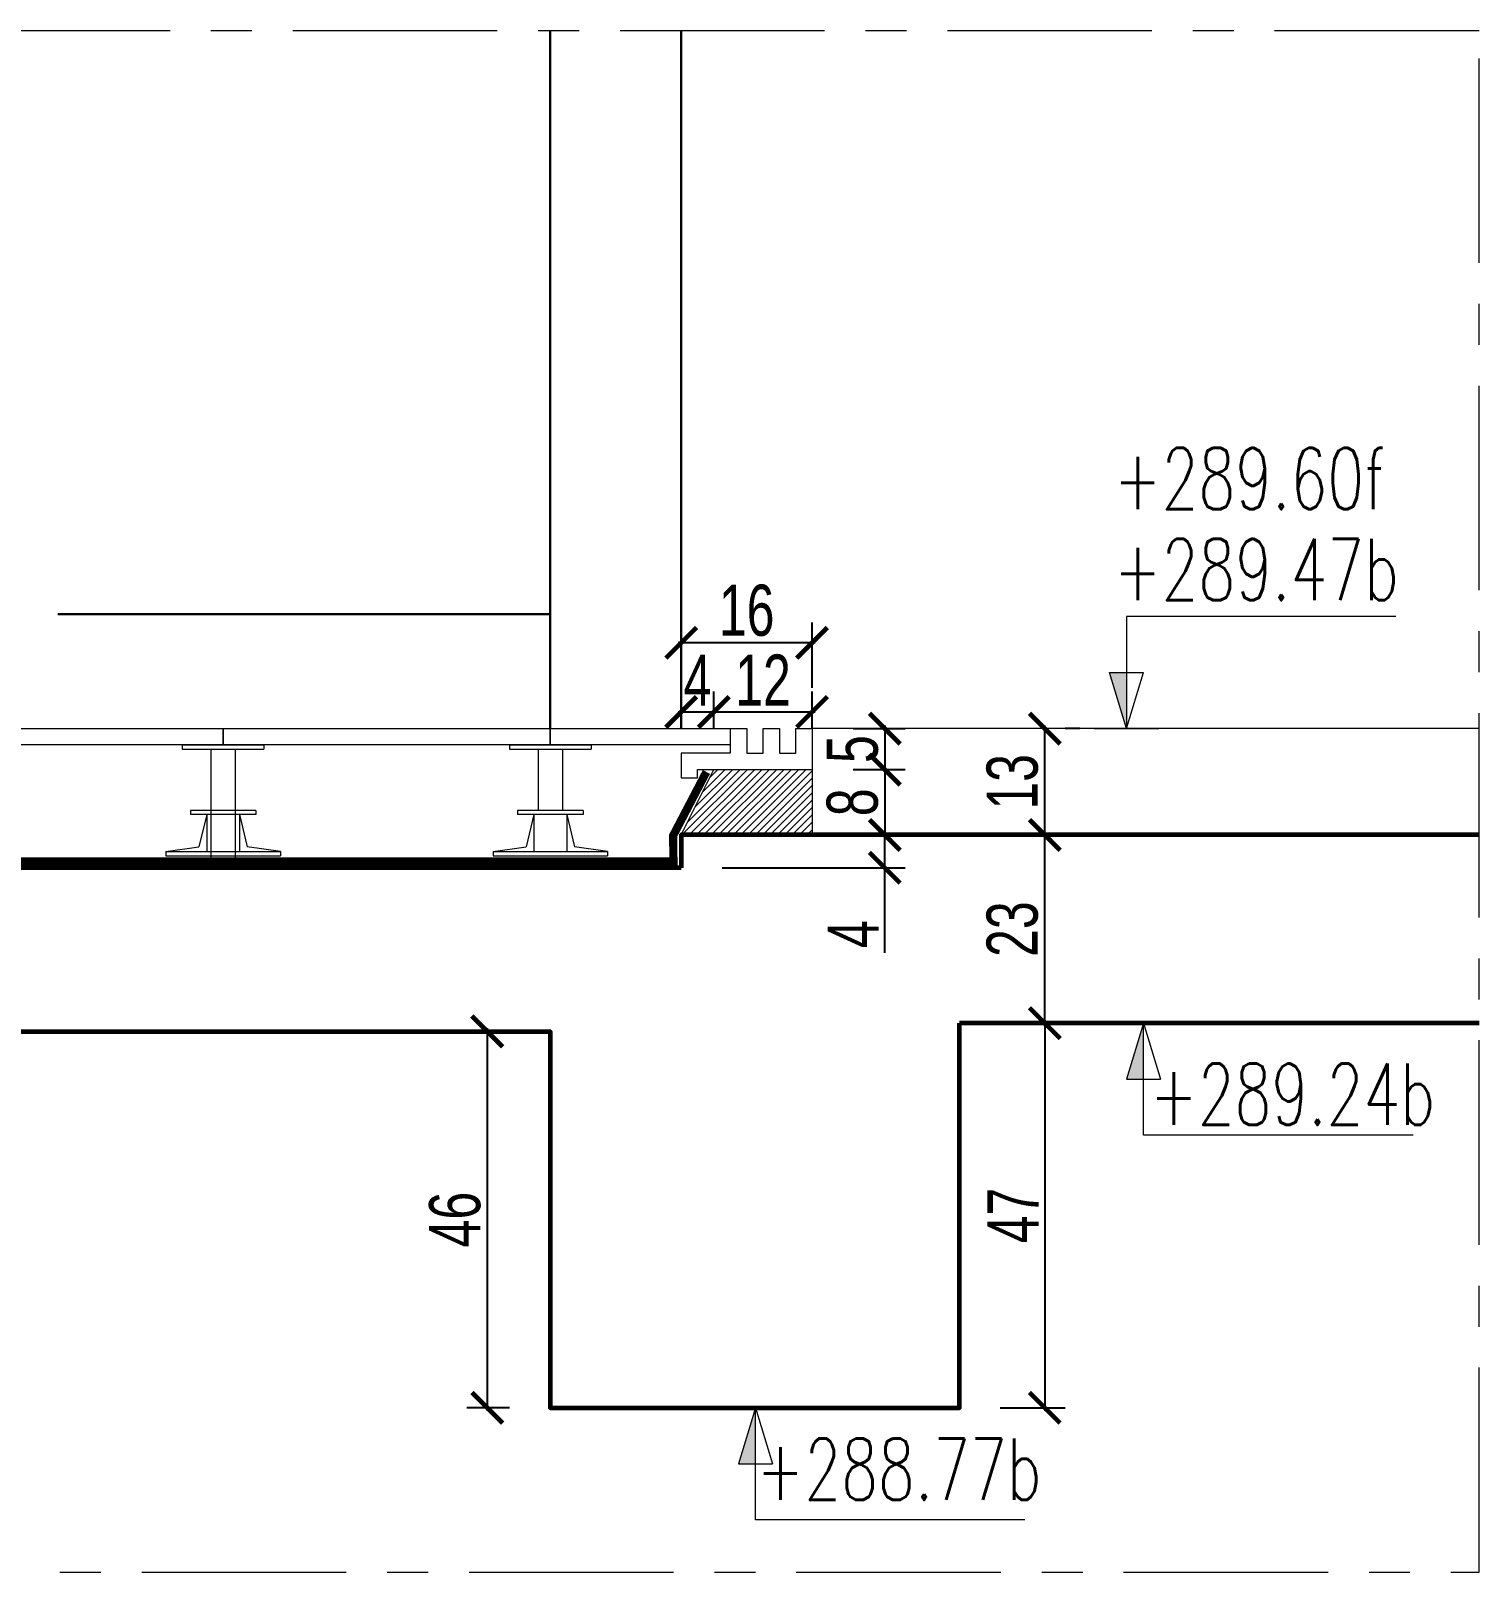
# Model space of a CAD drawing. Header units: metres. Extents: x -12536 to 12621, y -17191 to 9596.
# Drawn here: x 9282.3 to 9459.3, y 2789.1 to 2977.5 of the extents above; entities that cross this region are included whole.
import ezdxf

# ---------------------------------------------------------------- set-up
doc = ezdxf.new("R2010")
doc.units = ezdxf.units.M
doc.header["$MEASUREMENT"] = 0
doc.header["$PDMODE"] = 2
doc.header["$PDSIZE"] = 0.25
doc.linetypes.add('AXES', pattern=[2, 1.25, -0.25, 0.25, -0.25])
doc.linetypes.add('CACHE2', pattern=[4.7625, 3.175, -1.5875])
for name, color, linetype, lineweight in [('B-AXE', 1, 'AXES', 13), ('B-CAC', 5, 'CACHE2', 9), ('B-COT', 1, 'Continuous', 18), ('B-T-VUE', 3, 'Continuous', 30), ('B-TXT', 3, 'Continuous', 30), ('B-VOILE-BA', 7, 'Continuous', 60), ('COTATION', 1, 'Continuous', 18), ('Plots', 5, 'Continuous', 0)]:
    doc.layers.add(name, color=color, linetype=linetype, lineweight=lineweight)
doc.styles.add('TEXTE', font='arial.ttf', dxfattribs={"width": 0.7})
doc.styles.add('TEXTE50', font='romans.shx', dxfattribs={"width": 0.7, "height": 0.15})
doc.dimstyles.new('COT25CMm', dxfattribs={"dimscale": 0.5, "dimtxt": 12.5, "dimasz": 7.5, "dimexe": 5, "dimexo": 10, "dimgap": 1.5, "dimtad": 1, "dimdec": 1, "dimrnd": 0.5, "dimzin": 12, "dimdsep": 46, "dimtxsty": 'TEXTE', "dimblk1": 'ARCHTICK', "dimblk2": 'ARCHTICK', "dimsah": 1, "dimcen": 0, "dimdle": 0.75, "dimclrd": 1, "dimclre": 1, "dimclrt": 3, "dimadec": 0, "dimazin": 3, "dimtfac": 1, "dimtdec": 1, "dimtmove": 1, "dimatfit": 3, "dimldrblk": 'ARCHTICK', "dimfxl": 1, "dimtolj": 1, "dimtzin": 0, "dimarcsym": 0})

# ---------------------------------------------------------------- blocks, each defined once
blk = doc.blocks.new('niv00')
at = {"layer": 'B-COT'}
for p, q in [((481926.2617, -520782.8915), (481926.9205, -520782.8915)), ((481926.9205, -520782.8915), (481926.9205, -520783.1653)), ((481926.9205, -520783.1653), (481926.879, -520783.0282)), ((481926.962, -520783.0282), (481926.879, -520783.0282)), ((481926.9205, -520783.1653), (481926.962, -520783.0282)), ((481926.9993, -520783.1653), (481926.8417, -520783.1653))]:
    blk.add_line(p, q, dxfattribs=at)
blk.add_solid([(481926.962, -520783.0282), (481926.9205, -520783.0282), (481926.9205, -520783.1653)], dxfattribs=at)
blk = doc.blocks.new('_ArchTick')
at = {"color": 0, "linetype": 'ByBlock', "const_width": 0.15}
blk.add_lwpolyline([(-0.5, -0.5), (0.5, 0.5)], dxfattribs=at)
blk = doc.blocks.new('*D508')
at = {"layer": 'B-COT', "color": 1, "lineweight": -2, "transparency": 16777216}
for p, q in [((9400.79, 2856.22), (9408.73, 2856.22)), ((9406.23, 2856.6), (9406.23, 2808.85)), ((9400.79, 2809.22), (9408.73, 2809.22))]:
    blk.add_line(p, q, dxfattribs=at)
at = {"layer": 'Defpoints', "color": 0, "transparency": 16777216}
for p in [(9395.79, 2856.22), (9395.79, 2809.22), (9406.23, 2809.22)]:
    blk.add_point(p, dxfattribs=at)
at = {"layer": 'B-COT', "color": 1, "lineweight": -2, "transparency": 16777216, "xscale": 3.75, "yscale": 3.75, "zscale": 3.75}
for p, rotation in [((9406.23, 2856.22), 90), ((9406.23, 2809.22), 270)]:
    blk.add_blockref('_ArchTick', p, dxfattribs=dict(at, rotation=rotation))
at = {"layer": 'B-COT', "color": 3, "transparency": 16777216, "insert": (9402.35, 2832.72), "char_height": 6.25, "attachment_point": 5, "rotation": 90, "style": 'TEXTE'}
blk.add_mtext('\\A1;47', dxfattribs=at)
blk = doc.blocks.new('*D509')
at = {"layer": 'B-COT', "color": 1, "lineweight": -2, "transparency": 16777216}
for p, q in [((9340.79, 2855.22), (9335.59, 2855.22)), ((9338.09, 2855.6), (9338.09, 2808.85)), ((9340.79, 2809.22), (9335.59, 2809.22))]:
    blk.add_line(p, q, dxfattribs=at)
at = {"layer": 'Defpoints', "color": 0, "transparency": 16777216}
for p in [(9345.79, 2855.22), (9338.09, 2809.22), (9345.79, 2809.22)]:
    blk.add_point(p, dxfattribs=at)
at = {"layer": 'B-COT', "color": 1, "lineweight": -2, "transparency": 16777216, "xscale": 3.75, "yscale": 3.75, "zscale": 3.75}
for p, rotation in [((9338.09, 2855.22), 90), ((9338.09, 2809.22), 270)]:
    blk.add_blockref('_ArchTick', p, dxfattribs=dict(at, rotation=rotation))
at = {"layer": 'B-COT', "color": 3, "transparency": 16777216, "insert": (9334.15, 2832.22), "char_height": 6.25, "attachment_point": 5, "rotation": 90, "style": 'TEXTE'}
blk.add_mtext('\\A1;46', dxfattribs=at)
blk = doc.blocks.new('*D510')
at = {"layer": 'B-COT', "color": 1, "lineweight": -2, "transparency": 16777216}
for p, q in [((9406.23, 2855.85), (9406.23, 2879.6)), ((9411.09, 2879.22), (9408.73, 2879.22)), ((9400.79, 2856.22), (9408.73, 2856.22))]:
    blk.add_line(p, q, dxfattribs=at)
at = {"layer": 'Defpoints', "color": 0, "transparency": 16777216}
for p in [(9406.09, 2879.22), (9406.23, 2879.22), (9395.79, 2856.22)]:
    blk.add_point(p, dxfattribs=at)
at = {"layer": 'B-COT', "color": 1, "lineweight": -2, "transparency": 16777216, "xscale": 3.75, "yscale": 3.75, "zscale": 3.75}
for p, rotation in [((9406.23, 2879.22), 90), ((9406.23, 2856.22), 270)]:
    blk.add_blockref('_ArchTick', p, dxfattribs=dict(at, rotation=rotation))
at = {"layer": 'B-COT', "color": 3, "transparency": 16777216, "insert": (9402.28, 2867.72), "char_height": 6.25, "attachment_point": 5, "rotation": 90, "style": 'TEXTE'}
blk.add_mtext('\\A1;23', dxfattribs=at)
blk = doc.blocks.new('*D511')
at = {"layer": 'B-COT', "color": 1, "lineweight": -2, "transparency": 16777216}
for p, q in [((9406.23, 2878.85), (9406.23, 2892.6)), ((9410.51, 2892.22), (9408.73, 2892.22)), ((9411.09, 2879.22), (9408.73, 2879.22))]:
    blk.add_line(p, q, dxfattribs=at)
at = {"layer": 'Defpoints', "color": 0, "transparency": 16777216}
for p in [(9405.51, 2892.22), (9406.23, 2892.22), (9406.09, 2879.22)]:
    blk.add_point(p, dxfattribs=at)
at = {"layer": 'B-COT', "color": 1, "lineweight": -2, "transparency": 16777216, "xscale": 3.75, "yscale": 3.75, "zscale": 3.75}
for p, rotation in [((9406.23, 2892.22), 90), ((9406.23, 2879.22), 270)]:
    blk.add_blockref('_ArchTick', p, dxfattribs=dict(at, rotation=rotation))
at = {"layer": 'B-COT', "color": 3, "transparency": 16777216, "insert": (9402.28, 2885.72), "char_height": 6.25, "attachment_point": 5, "rotation": 90, "style": 'TEXTE'}
blk.add_mtext('\\A1;13', dxfattribs=at)
blk = doc.blocks.new('*D535')
at = {"layer": 'B-COT', "color": 1, "lineweight": -2, "transparency": 16777216}
for p, q in [((9382.79, 2892.22), (9389.17, 2892.22)), ((9386.67, 2892.6), (9386.67, 2886.85)), ((9382.79, 2887.22), (9389.17, 2887.22))]:
    blk.add_line(p, q, dxfattribs=at)
at = {"layer": 'Defpoints', "color": 0, "transparency": 16777216}
for p in [(9377.79, 2892.22), (9377.79, 2887.22), (9386.67, 2887.22)]:
    blk.add_point(p, dxfattribs=at)
at = {"layer": 'B-COT', "color": 1, "lineweight": -2, "transparency": 16777216, "xscale": 3.75, "yscale": 3.75, "zscale": 3.75}
for p, rotation in [((9386.67, 2892.22), 90), ((9386.67, 2887.22), 270)]:
    blk.add_blockref('_ArchTick', p, dxfattribs=dict(at, rotation=rotation))
at = {"layer": 'B-COT', "color": 3, "transparency": 16777216, "insert": (9382.74, 2889.72), "char_height": 6.25, "attachment_point": 5, "rotation": 90, "style": 'TEXTE'}
blk.add_mtext('\\A1;5', dxfattribs=at)
blk = doc.blocks.new('*D536')
at = {"layer": 'B-COT', "color": 1, "lineweight": -2, "transparency": 16777216}
for p, q in [((9382.79, 2887.22), (9389.17, 2887.22)), ((9386.67, 2887.6), (9386.67, 2878.85)), ((9382.79, 2879.22), (9389.17, 2879.22))]:
    blk.add_line(p, q, dxfattribs=at)
at = {"layer": 'Defpoints', "color": 0, "transparency": 16777216}
for p in [(9377.79, 2887.22), (9377.79, 2879.22), (9386.67, 2879.22)]:
    blk.add_point(p, dxfattribs=at)
at = {"layer": 'B-COT', "color": 1, "lineweight": -2, "transparency": 16777216, "xscale": 3.75, "yscale": 3.75, "zscale": 3.75}
for p, rotation in [((9386.67, 2887.22), 90), ((9386.67, 2879.22), 270)]:
    blk.add_blockref('_ArchTick', p, dxfattribs=dict(at, rotation=rotation))
at = {"layer": 'B-COT', "color": 3, "transparency": 16777216, "insert": (9382.73, 2883.22), "char_height": 6.25, "attachment_point": 5, "rotation": 90, "style": 'TEXTE'}
blk.add_mtext('\\A1;8', dxfattribs=at)
blk = doc.blocks.new('*D537')
at = {"layer": 'B-COT', "color": 1, "lineweight": -2, "transparency": 16777216}
for p, q in [((9361.79, 2897.22), (9361.79, 2905.21)), ((9377.79, 2897.22), (9377.79, 2905.21)), ((9378.17, 2902.71), (9361.42, 2902.71))]:
    blk.add_line(p, q, dxfattribs=at)
at = {"layer": 'Defpoints', "color": 0, "transparency": 16777216}
for p in [(9361.79, 2902.71), (9361.79, 2892.22), (9377.79, 2892.22)]:
    blk.add_point(p, dxfattribs=at)
at = {"layer": 'B-COT', "color": 1, "lineweight": -2, "transparency": 16777216, "xscale": 3.75, "yscale": 3.75, "zscale": 3.75, "rotation": 180}
blk.add_blockref('_ArchTick', (9361.79, 2902.71), dxfattribs=at)
at = {"layer": 'B-COT', "color": 1, "lineweight": -2, "transparency": 16777216, "xscale": 3.75, "yscale": 3.75, "zscale": 3.75}
blk.add_blockref('_ArchTick', (9377.79, 2902.71), dxfattribs=at)
at = {"layer": 'B-COT', "color": 3, "transparency": 16777216, "insert": (9369.79, 2906.65), "char_height": 6.25, "attachment_point": 5, "style": 'TEXTE'}
blk.add_mtext('\\A1;16', dxfattribs=at)
blk = doc.blocks.new('*D622')
at = {"layer": 'B-COT', "color": 1, "lineweight": -2, "transparency": 16777216}
for p, q in [((9361.79, 2897.22), (9361.79, 2896.76)), ((9365.79, 2892.22), (9365.79, 2896.76)), ((9361.42, 2894.26), (9366.17, 2894.26))]:
    blk.add_line(p, q, dxfattribs=at)
at = {"layer": 'Defpoints', "color": 0, "transparency": 16777216}
for p in [(9365.79, 2894.26), (9361.79, 2892.22), (9365.79, 2887.22)]:
    blk.add_point(p, dxfattribs=at)
at = {"layer": 'B-COT', "color": 1, "lineweight": -2, "transparency": 16777216, "xscale": 3.75, "yscale": 3.75, "zscale": 3.75, "rotation": 180}
blk.add_blockref('_ArchTick', (9361.79, 2894.26), dxfattribs=at)
at = {"layer": 'B-COT', "color": 1, "lineweight": -2, "transparency": 16777216, "xscale": 3.75, "yscale": 3.75, "zscale": 3.75}
blk.add_blockref('_ArchTick', (9365.79, 2894.26), dxfattribs=at)
at = {"layer": 'B-COT', "color": 3, "transparency": 16777216, "insert": (9363.79, 2898.14), "char_height": 6.25, "attachment_point": 5, "style": 'TEXTE'}
blk.add_mtext('\\A1;4', dxfattribs=at)
blk = doc.blocks.new('*D623')
at = {"layer": 'B-COT', "color": 1, "lineweight": -2, "transparency": 16777216}
for p, q in [((9365.79, 2892.22), (9365.79, 2896.76)), ((9377.79, 2892.22), (9377.79, 2896.76)), ((9365.42, 2894.26), (9378.17, 2894.26))]:
    blk.add_line(p, q, dxfattribs=at)
at = {"layer": 'Defpoints', "color": 0, "transparency": 16777216}
for p in [(9377.79, 2894.26), (9365.79, 2887.22), (9377.79, 2887.22)]:
    blk.add_point(p, dxfattribs=at)
at = {"layer": 'B-COT', "color": 1, "lineweight": -2, "transparency": 16777216, "xscale": 3.75, "yscale": 3.75, "zscale": 3.75, "rotation": 180}
blk.add_blockref('_ArchTick', (9365.79, 2894.26), dxfattribs=at)
at = {"layer": 'B-COT', "color": 1, "lineweight": -2, "transparency": 16777216, "xscale": 3.75, "yscale": 3.75, "zscale": 3.75}
blk.add_blockref('_ArchTick', (9377.79, 2894.26), dxfattribs=at)
at = {"layer": 'B-COT', "color": 3, "transparency": 16777216, "insert": (9371.79, 2898.15), "char_height": 6.25, "attachment_point": 5, "style": 'TEXTE'}
blk.add_mtext('\\A1;12', dxfattribs=at)
blk = doc.blocks.new('*D556')
at = {"layer": 'B-COT', "color": 1, "lineweight": -2, "transparency": 16777216}
for p, q in [((9366.79, 2879.22), (9389.17, 2879.22)), ((9386.67, 2874.85), (9386.67, 2879.6)), ((9366.79, 2875.22), (9389.17, 2875.22)), ((9386.67, 2864.83), (9386.67, 2875.22))]:
    blk.add_line(p, q, dxfattribs=at)
at = {"layer": 'Defpoints', "color": 0, "transparency": 16777216}
for p in [(9361.79, 2879.22), (9386.67, 2879.22), (9361.79, 2875.22)]:
    blk.add_point(p, dxfattribs=at)
at = {"layer": 'B-COT', "color": 1, "lineweight": -2, "transparency": 16777216, "xscale": 3.75, "yscale": 3.75, "zscale": 3.75}
for p, rotation in [((9386.67, 2879.22), 90), ((9386.67, 2875.22), 270)]:
    blk.add_blockref('_ArchTick', p, dxfattribs=dict(at, rotation=rotation))
at = {"layer": 'B-COT', "color": 3, "transparency": 16777216, "insert": (9382.8, 2867.09), "char_height": 6.25, "attachment_point": 5, "rotation": 90, "style": 'TEXTE'}
blk.add_mtext('\\A1;4', dxfattribs=at)

msp = doc.modelspace()

# ---------------------------------------------------------------- hatches: boundary and pattern name
at = {"layer": 'Plots'}
h = msp.add_hatch(dxfattribs=at)
h.set_pattern_fill('ANSI31', color=3, scale=0.2)
h.set_pattern_definition([(45, (-119372.0767, -27616.1152), (-0.449012806, 0.449012806), [])])
h.paths.add_polyline_path([(9365.792, 2887.225), (9361.792, 2879.225), (9377.792, 2879.225), (9377.792, 2887.225)])

# ---------------------------------------------------------------- linework, layer by layer
at = {"layer": 'B-AXE', "ltscale": 20}
msp.add_lwpolyline([(8975.861, 2977.503), (8975.861, 2789.129), (9459.318, 2789.129), (9459.318, 2977.503)], close=True, dxfattribs=at)
at = {"layer": 'B-CAC', "linetype": 'ByBlock', "ltscale": 70, "const_width": 1}
msp.add_lwpolyline([(9066.521, 2892.225), (9066.656, 2875.986), (9360.847, 2875.986), (9360.801, 2879.141), (9364.871, 2886.926)], dxfattribs=at)
at = {"layer": 'B-T-VUE'}
for p, q in [((9345.792, 2892.225), (9345.792, 2977.503)), ((9361.792, 2892.225), (9361.792, 2977.503)), ((9285.598, 2906.225), (9345.792, 2906.225))]:
    msp.add_line(p, q, dxfattribs=at)
at = {"layer": 'B-VOILE-BA'}
for p, q in [((9459.318, 2879.225), (9395.792, 2879.225)), ((9361.792, 2875.225), (9065.792, 2875.225)), ((9459.318, 2856.225), (9395.792, 2856.225))]:
    msp.add_line(p, q, dxfattribs=at)
for points in [[(9395.792, 2879.225), (9361.792, 2879.225), (9361.792, 2875.225)], [(9065.792, 2855.225), (9345.792, 2855.225), (9345.792, 2809.225), (9395.792, 2809.225), (9395.792, 2856.225)]]:
    msp.add_lwpolyline(points, dxfattribs=at)
at = {"layer": 'Plots', "color": 3}
for p, q in [((9367.792, 2892.225), (9367.792, 2889.225)), ((9367.792, 2892.225), (9369.792, 2892.225)), ((9369.792, 2892.225), (9369.792, 2889.225)), ((9371.792, 2892.225), (9373.792, 2892.225)), ((9371.792, 2889.225), (9371.792, 2892.225)), ((9373.792, 2892.225), (9373.792, 2889.225)), ((9375.792, 2892.225), (9377.792, 2892.225)), ((9375.792, 2889.225), (9375.792, 2892.225)), ((9377.792, 2892.225), (9377.792, 2887.225)), ((9367.792, 2889.225), (9361.792, 2889.225)), ((9361.792, 2889.225), (9361.792, 2886.225)), ((9369.792, 2889.225), (9371.792, 2889.225)), ((9373.792, 2889.225), (9375.792, 2889.225)), ((9361.792, 2886.225), (9363.792, 2886.225)), ((9363.792, 2886.225), (9363.792, 2887.225)), ((9363.792, 2887.225), (9367.792, 2887.225)), ((9365.792, 2887.225), (9377.792, 2887.225))]:
    msp.add_line(p, q, dxfattribs=at)
at = {"layer": 'Plots'}
for p, q in [((9459.318, 2892.225), (9377.792, 2892.225)), ((9300.792, 2890.225), (9300.792, 2889.725)), ((9304.292, 2890.225), (9304.292, 2890.225)), ((9304.292, 2889.725), (9304.292, 2875.986)), ((9307.292, 2889.725), (9307.292, 2875.986)), ((9310.792, 2890.225), (9310.792, 2889.725)), ((9340.792, 2890.225), (9340.792, 2889.725)), ((9344.292, 2890.225), (9344.292, 2890.225)), ((9344.292, 2889.725), (9344.292, 2882.234)), ((9347.292, 2889.725), (9347.292, 2882.234)), ((9350.792, 2890.225), (9350.792, 2889.725)), ((9309.799, 2882.234), (9301.799, 2882.234)), ((9301.799, 2882.234), (9301.799, 2881.734)), ((9309.799, 2882.234), (9309.799, 2881.734)), ((9349.799, 2882.234), (9341.799, 2882.234)), ((9341.799, 2882.234), (9341.799, 2881.734)), ((9349.799, 2882.234), (9349.799, 2881.734)), ((9309.799, 2881.734), (9301.799, 2881.734)), ((9303.799, 2881.734), (9302.842, 2877.765)), ((9303.799, 2881.734), (9303.799, 2877.188)), ((9307.799, 2881.734), (9307.799, 2877.188)), ((9307.799, 2881.734), (9308.757, 2877.765)), ((9349.799, 2881.734), (9341.799, 2881.734)), ((9343.799, 2881.734), (9342.842, 2877.765)), ((9343.799, 2881.734), (9343.799, 2877.188)), ((9347.799, 2881.734), (9347.799, 2877.188)), ((9347.799, 2881.734), (9348.757, 2877.765)), ((9298.799, 2877.188), (9302.842, 2877.765)), ((9298.799, 2877.188), (9298.799, 2876.688)), ((9298.799, 2877.188), (9312.799, 2877.188)), ((9298.799, 2876.688), (9312.799, 2876.688)), ((9312.799, 2877.188), (9308.757, 2877.765)), ((9312.799, 2877.188), (9312.799, 2876.688)), ((9338.799, 2877.188), (9342.842, 2877.765)), ((9338.799, 2877.188), (9338.799, 2876.688)), ((9338.799, 2877.188), (9352.799, 2877.188)), ((9338.799, 2876.688), (9352.799, 2876.688)), ((9352.799, 2877.188), (9348.757, 2877.765)), ((9352.799, 2877.188), (9352.799, 2876.688))]:
    msp.add_line(p, q, dxfattribs=at)
for points in [[(9265.792, 2890.225), (9265.792, 2892.225), (9305.792, 2892.225), (9305.792, 2890.225)], [(9305.792, 2890.225), (9305.792, 2892.225), (9345.792, 2892.225), (9345.792, 2890.225)], [(9345.792, 2890.225), (9345.792, 2892.225), (9367.792, 2892.225), (9367.792, 2890.225)]]:
    msp.add_lwpolyline(points, close=True, dxfattribs=at)
for points in [[(9300.792, 2890.225), (9310.792, 2890.225)], [(9300.792, 2889.725), (9310.792, 2889.725)], [(9340.792, 2890.225), (9350.792, 2890.225)], [(9340.792, 2889.725), (9350.792, 2889.725)]]:
    msp.add_lwpolyline(points, dxfattribs=at)
at = {"layer": 'Plots', "color": 3}
msp.add_lwpolyline([(9365.792, 2887.225), (9377.792, 2887.225), (9377.792, 2879.225), (9361.792, 2879.225)], close=True, dxfattribs=at)

# ---------------------------------------------------------------- block references
at = {"layer": 'COTATION', "xscale": -50.00000000000006, "yscale": 50.00000000000006, "zscale": 50.00000000000006}
msp.add_blockref('niv00', (24105762.232, 26042050.492), dxfattribs=at)
at = {"layer": 'COTATION', "xscale": 50.00000000000006, "yscale": 50.00000000000006, "zscale": 50.00000000000006, "rotation": 180}
for p in [(24105764.333, -26036302.042), (24105716.894, -26036349.042)]:
    msp.add_blockref('niv00', p, dxfattribs=at)

# ---------------------------------------------------------------- texts
at = {"layer": 'B-TXT', "style": 'TEXTE50', "width": 0.7}
for s, rotation, p in [('+289.60f', 360, (9414.656, 2919.03)), ('+289.47b', 360, (9414.656, 2907.906)), ('+289.24b', 0, (9419.075, 2843.789)), ('+288.77b', 0, (9370.993, 2797.967))]:
    msp.add_text(s, height=7.5, rotation=rotation, dxfattribs=at).set_placement(p)

# ---------------------------------------------------------------- dimensions: what is measured, and where the dimension line sits
at = {"layer": 'B-COT'}
for base, p1, p2, picture, middle in [((9361.792, 2902.708), (9377.792, 2892.225), (9361.792, 2892.225), '*D537', (9369.792, 2906.649)), ((9377.792, 2894.264), (9365.792, 2887.225), (9377.792, 2887.225), '*D623', (9371.792, 2898.152))]:
    dim = msp.add_linear_dim(base=base, p1=p1, p2=p2, dimstyle='COT25CMm', dxfattribs=at)
    dim.commit()
    dim.dimension.update_dxf_attribs({"geometry": picture, "text_midpoint": middle})
dim = msp.add_linear_dim(base=(9365.792, 2894.264), p1=(9361.792, 2892.225), p2=(9365.792, 2887.225), dimstyle='COT25CMm', dxfattribs=at)
dim.commit()
dim.dimension.update_dxf_attribs({"geometry": '*D622', "text_midpoint": (9363.792, 2894.264), "dimtype": 160})
for base, p1, p2, picture, middle in [((9386.671, 2887.225), (9377.792, 2892.225), (9377.792, 2887.225), '*D535', (9382.743, 2889.725)), ((9406.227, 2892.225), (9406.086, 2879.225), (9405.514, 2892.225), '*D511', (9402.284, 2885.725)), ((9386.671, 2879.225), (9377.792, 2887.225), (9377.792, 2879.225), '*D536', (9382.73, 2883.225)), ((9406.227, 2879.225), (9395.792, 2856.225), (9406.086, 2879.225), '*D510', (9402.284, 2867.725)), ((9406.227, 2809.225), (9395.792, 2856.225), (9395.792, 2809.225), '*D508', (9402.352, 2832.725)), ((9338.095, 2809.225), (9345.792, 2855.225), (9345.792, 2809.225), '*D509', (9334.154, 2832.225))]:
    dim = msp.add_linear_dim(base=base, p1=p1, p2=p2, angle=90, dimstyle='COT25CMm', dxfattribs=at)
    dim.commit()
    dim.dimension.update_dxf_attribs({"geometry": picture, "text_midpoint": middle})
dim = msp.add_linear_dim(base=(9386.671, 2879.225), p1=(9361.792, 2875.225), p2=(9361.792, 2879.225), angle=90, dimstyle='COT25CMm', dxfattribs=at)
dim.commit()
dim.dimension.update_dxf_attribs({"geometry": '*D556', "text_midpoint": (9386.671, 2867.094), "dimtype": 160})

doc.saveas('drawing.dxf')
